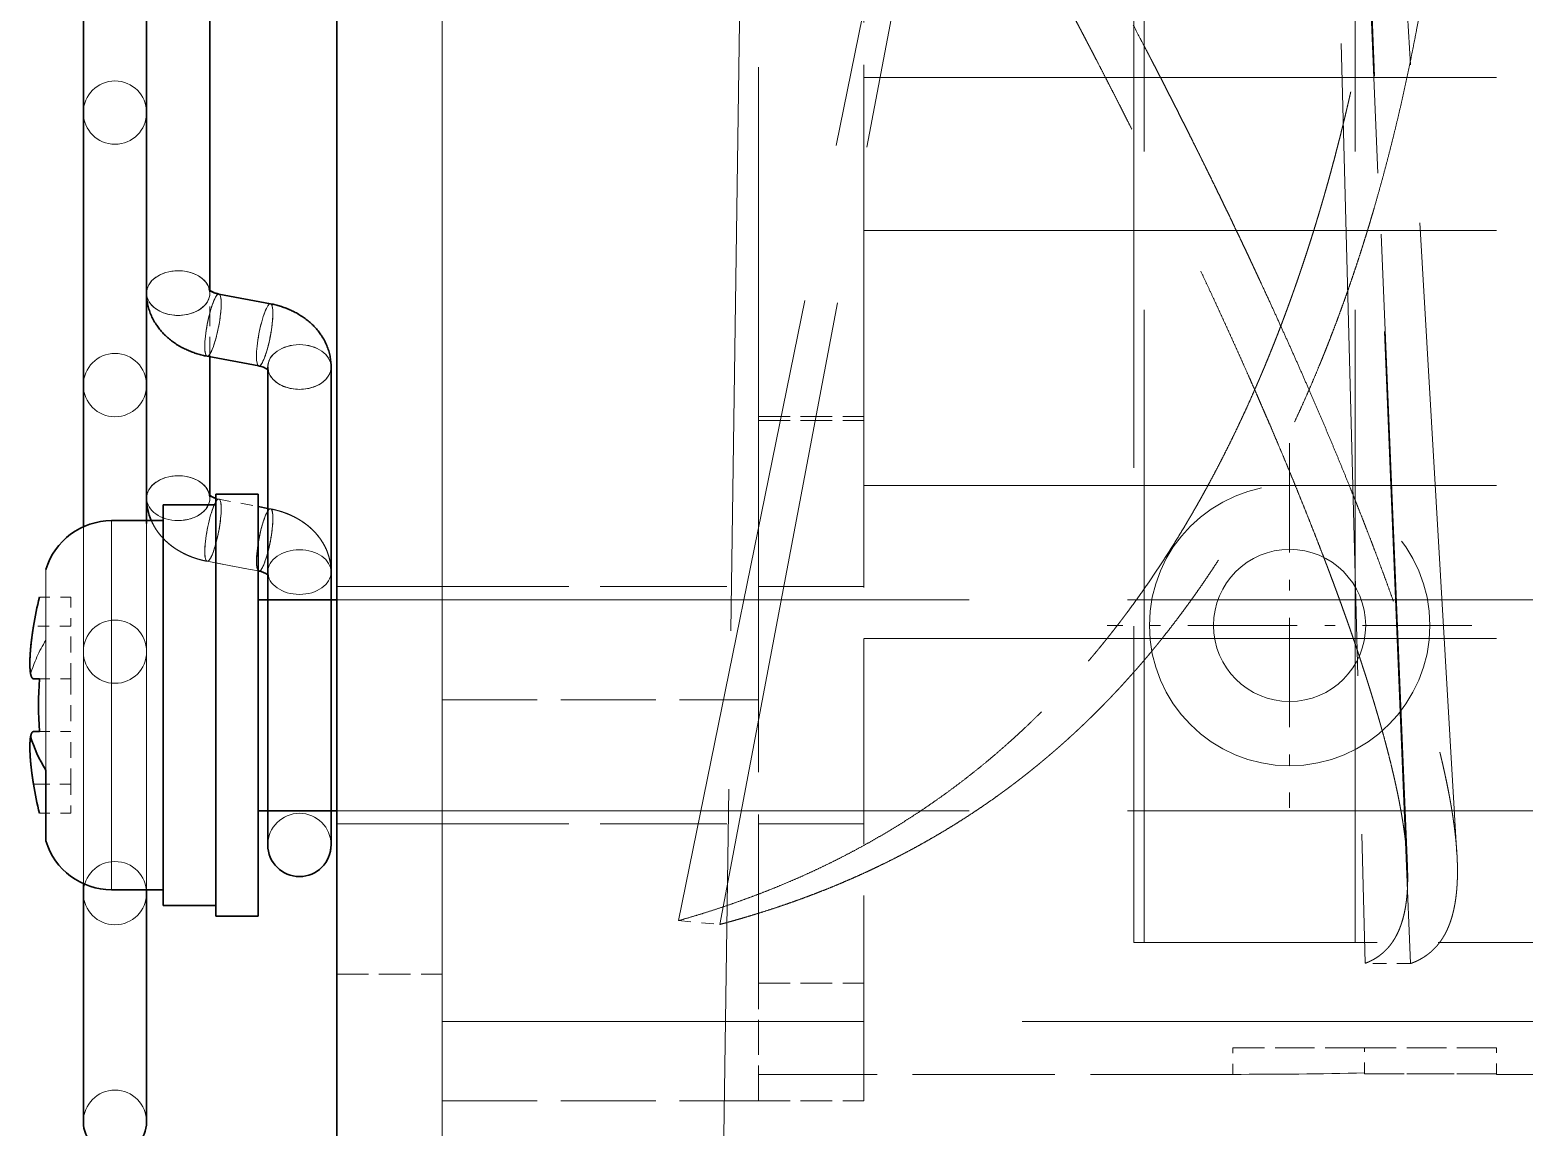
# Model space of a CAD drawing. Extents: x 23 to 587, y 4 to 413.
# Drawn here: x 453.18 to 467.36, y 177.92 to 188.33 of the extents above; entities that cross this region are included whole.
import ezdxf

# ---------------------------------------------------------------- set-up
doc = ezdxf.new("R2010")
doc.units = 0
doc.linetypes.add('DASHDOT', pattern=[18.5, 12, -3, 0.5, -3])
doc.linetypes.add('DASHED', pattern=[15, 12, -3])
doc.layers.get('0').update_dxf_attribs({"lineweight": 13})

# ---------------------------------------------------------------- blocks, each defined once
blk = doc.blocks.new('BLOCK431')
at = {"color": 7, "linetype": 'DASHDOT', "lineweight": 13, "ltscale": 0.172937}
for p, q in [((-97.723, 105.872), (-97.723, 98.954)), ((-94.264, 102.413), (-101.182, 102.413))]:
    blk.add_line(p, q, dxfattribs=at)
blk = doc.blocks.new('BLOCK437')
at = {"color": 7, "lineweight": 35}
for p, q in [((-115.8, 222.8), (-115.8, 89.442)), ((-120.608, 104.284), (-120.608, 202.516)), ((-120.608, 104.284), (-120.608, 202.516)), ((-119.408, 108.716), (-119.408, 198.084)), ((-119.408, 108.716), (-119.408, 198.084)), ((-119.408, 108.716), (-119.408, 198.084)), ((-119.408, 108.716), (-119.408, 198.084)), ((-119.408, 112.138), (-119.408, 194.662)), ((-119.408, 108.716), (-119.408, 152.277)), ((-118.208, 108.766), (-118.208, 152.277)), ((-118.208, 108.766), (-118.208, 152.277)), ((-118.208, 108.766), (-118.208, 148.388)), ((-118.208, 108.766), (-118.208, 148.388))]:
    blk.add_line(p, q, dxfattribs=at)
at = {"color": 7, "linetype": 'DASHED', "lineweight": 13}
for p, q in [((-113.8, 89.442), (-113.8, 222.8)), ((-113.8, 222.7), (-113.8, 89.442)), ((-120.608, 213.8), (-120.608, 93)), ((-120.608, 209.464), (-120.608, 97.336)), ((-119.408, 209.4), (-119.408, 97.4)), ((-113.8, 101), (-113.8, 205.8)), ((-107.8, 101), (-107.8, 205.8)), ((-120.608, 204.885), (-120.608, 101.915)), ((-120.608, 101.915), (-120.608, 204.885)), ((-120.608, 106.97), (-120.608, 199.83)), ((-120.608, 199.83), (-120.608, 106.97)), ((-120.608, 112.138), (-120.608, 194.662)), ((-120.608, 194.662), (-120.608, 112.138)), ((-119.408, 152.28), (-119.408, 104.758)), ((-119.408, 152.28), (-119.408, 104.827)), ((-119.408, 152.28), (-119.408, 106.97)), ((-119.408, 152.279), (-119.408, 112.138)), ((-119.408, 108.716), (-119.408, 152.277)), ((-119.408, 104.827), (-119.408, 148.388)), ((-119.408, 108.714), (-119.408, 148.388)), ((-94.548, 98.068), (-96.386, 129.343)), ((-95.487, 97.843), (-96.794, 129.245)), ((-109.316, 96.815), (-102.807, 128.798)), ((-108.534, 96.742), (-102.467, 128.766)), ((-97.142, 128.446), (-96.287, 96.006)), ((-95.431, 96), (-96.77, 128.444)), ((-100.481, 96.4), (-100.481, 122.9)), ((-96.481, 96.4), (-96.481, 122.9)), ((-100.681, 117.401), (-100.681, 96.4)), ((-108.156, 114.307), (-108.481, 90.9)), ((-105.8, 112.802), (-83.8, 112.802)), ((-105.8, 112.802), (-83.8, 112.802)), ((-105.8, 109.902), (-83.8, 109.902)), ((-105.8, 109.902), (-83.8, 109.902)), ((-105.8, 105.067), (-83.8, 105.067)), ((-105.8, 105.067), (-83.8, 105.067)), ((-115.8, 102.9), (-69.793, 102.9)), ((-105.8, 102.166), (-83.8, 102.166)), ((-105.8, 102.166), (-83.8, 102.166)), ((-115.8, 98.9), (-69.793, 98.9)), ((-75.8, 94.9), (-113.8, 94.9))]:
    blk.add_line(p, q, dxfattribs=at)
at = {"color": 7, "lineweight": 13}
blk.add_line((-113.8, 222.7), (-113.8, 89.442), dxfattribs=at)
at = {"color": 7, "linetype": 'DASHED', "lineweight": 13, "ltscale": 0.266794}
for p, q in [((-105.8, 117.046), (-105.8, 106.374)), ((-107.8, 95.626), (-107.8, 106.298))]:
    blk.add_line(p, q, dxfattribs=at)
at = {"color": 7, "linetype": 'DASHED', "lineweight": 13, "ltscale": 0.088198}
blk.add_line((-105.8, 109.902), (-105.8, 106.374), dxfattribs=at)
at = {"color": 7, "linetype": 'DASHED', "lineweight": 13, "ltscale": 0.097224}
blk.add_line((-119.408, 104.827), (-119.408, 108.716), dxfattribs=at)
at = {"color": 7, "linetype": 'DASHED', "lineweight": 13, "ltscale": 0.097227}
blk.add_line((-119.408, 104.827), (-119.408, 108.716), dxfattribs=at)
at = {"color": 7, "linetype": 'DASHED', "lineweight": 13, "ltscale": 0.09722}
blk.add_line((-119.408, 104.827), (-119.408, 108.716), dxfattribs=at)
at = {"color": 7, "linetype": 'DASHED', "lineweight": 13, "ltscale": 0.043647}
blk.add_line((-119.408, 106.97), (-119.408, 108.716), dxfattribs=at)
at = {"color": 7, "lineweight": 35, "ltscale": 0.097187}
blk.add_line((-119.408, 104.827), (-119.408, 108.714), dxfattribs=at)
at = {"color": 7, "linetype": 'DASHED', "lineweight": 13, "ltscale": 0.00125}
for p, q in [((-118.208, 108.716), (-118.208, 108.766)), ((-118.208, 108.716), (-118.208, 108.766)), ((-118.208, 104.827), (-118.208, 104.877)), ((-118.208, 104.827), (-118.208, 104.877))]:
    blk.add_line(p, q, dxfattribs=at)
at = {"color": 7, "linetype": 'DASHED', "lineweight": 13, "ltscale": 0.03144}
blk.add_line((-118.208, 107.508), (-118.208, 108.766), dxfattribs=at)
at = {"color": 7, "linetype": 'DASHED', "lineweight": 13, "ltscale": 0.031438}
blk.add_line((-118.208, 107.509), (-118.208, 108.766), dxfattribs=at)
at = {"color": 7, "lineweight": 35, "ltscale": 0.024935}
for p, q in [((-117.057, 108.512), (-118.037, 108.697)), ((-118.037, 108.697), (-117.057, 108.512)), ((-117.28, 107.333), (-118.26, 107.518))]:
    blk.add_line(p, q, dxfattribs=at)
at = {"color": 7, "linetype": 'DASHED', "lineweight": 13, "ltscale": 0.024935}
for p, q in [((-117.28, 107.333), (-118.26, 107.518)), ((-118.26, 103.629), (-117.28, 103.444))]:
    blk.add_line(p, q, dxfattribs=at)
at = {"color": 7, "lineweight": 35, "ltscale": 0.065789}
blk.add_line((-118.208, 104.877), (-118.208, 107.509), dxfattribs=at)
at = {"color": 7, "lineweight": 35, "ltscale": 0.065787}
blk.add_line((-118.208, 104.877), (-118.208, 107.508), dxfattribs=at)
at = {"color": 7, "linetype": 'DASHED', "lineweight": 13, "ltscale": 0.109234}
for p, q in [((-117.108, 102.945), (-117.108, 107.314)), ((-117.108, 103.425), (-117.108, 99.055)), ((-117.108, 99.055), (-117.108, 103.425))]:
    blk.add_line(p, q, dxfattribs=at)
at = {"color": 7, "lineweight": 35, "ltscale": 0.109234}
for p, q in [((-117.108, 107.314), (-117.108, 102.945)), ((-115.908, 102.945), (-115.908, 107.314)), ((-115.908, 107.314), (-115.908, 102.945))]:
    blk.add_line(p, q, dxfattribs=at)
at = {"color": 7, "linetype": 'DASHED', "lineweight": 13, "ltscale": 0.05}
for p, q in [((-107.8, 106.374), (-105.8, 106.374)), ((-107.8, 106.374), (-105.8, 106.374)), ((-107.8, 106.298), (-105.8, 106.298)), ((-107.8, 106.298), (-105.8, 106.298)), ((-115.8, 103.15), (-113.8, 103.15)), ((-115.8, 103.15), (-113.8, 103.15)), ((-113.8, 103.15), (-115.8, 103.15)), ((-113.8, 103.15), (-115.8, 103.15)), ((-115.8, 98.65), (-113.8, 98.65)), ((-115.8, 98.65), (-113.8, 98.65)), ((-113.8, 98.65), (-115.8, 98.65)), ((-113.8, 98.65), (-115.8, 98.65)), ((-115.8, 95.8), (-113.8, 95.8)), ((-107.8, 95.626), (-105.8, 95.626)), ((-107.8, 95.626), (-105.8, 95.626)), ((-107.8, 93.4), (-105.8, 93.4)), ((-107.8, 93.4), (-105.8, 93.4))]:
    blk.add_line(p, q, dxfattribs=at)
at = {"color": 7, "linetype": 'DASHED', "lineweight": 13, "ltscale": 0.32435}
blk.add_line((-105.8, 93.4), (-105.8, 106.374), dxfattribs=at)
at = {"color": 7, "lineweight": 35, "ltscale": 0.147943}
for p, q in [((-118.093, 98.982), (-118.093, 104.9)), ((-117.293, 98.982), (-117.293, 104.9))]:
    blk.add_line(p, q, dxfattribs=at)
at = {"color": 7, "lineweight": 35, "ltscale": 0.02}
for p, q in [((-118.093, 104.9), (-117.293, 104.9)), ((-118.093, 96.9), (-117.293, 96.9))]:
    blk.add_line(p, q, dxfattribs=at)
at = {"color": 7, "lineweight": 35, "ltscale": 0.01068}
blk.add_line((-119.408, 104.4), (-119.408, 104.827), dxfattribs=at)
at = {"color": 7, "lineweight": 35, "ltscale": 0.010676}
for p, q in [((-119.408, 104.4), (-119.408, 104.827)), ((-119.408, 104.827), (-119.408, 104.4))]:
    blk.add_line(p, q, dxfattribs=at)
at = {"color": 7, "lineweight": 35, "ltscale": 0.010681}
blk.add_line((-119.408, 104.4), (-119.408, 104.827), dxfattribs=at)
at = {"color": 7, "lineweight": 35, "ltscale": 0.010278}
blk.add_line((-119.408, 104.758), (-119.408, 104.347), dxfattribs=at)
at = {"color": 7, "lineweight": 35, "ltscale": 0.140545}
blk.add_line((-119.093, 99.078), (-119.093, 104.7), dxfattribs=at)
at = {"color": 7, "lineweight": 35, "ltscale": 0.025}
for p, q in [((-119.093, 104.7), (-118.093, 104.7)), ((-119.093, 97.1), (-118.093, 97.1))]:
    blk.add_line(p, q, dxfattribs=at)
at = {"color": 7, "linetype": 'DASHED', "lineweight": 13, "ltscale": 0.001445}
blk.add_line((-118.093, 104.822), (-118.037, 104.808), dxfattribs=at)
blk.add_line((-118.093, 104.822), (-118.037, 104.808), dxfattribs=at)
at = {"color": 7, "linetype": 'DASHED', "lineweight": 13, "ltscale": 0.018926}
blk.add_line((-118.037, 104.808), (-117.293, 104.667), dxfattribs=at)
blk.add_line((-118.037, 104.808), (-117.293, 104.667), dxfattribs=at)
at = {"color": 7, "lineweight": 35, "ltscale": 0.004692}
blk.add_line((-117.293, 104.667), (-117.108, 104.632), dxfattribs=at)
at = {"color": 7, "lineweight": 35, "ltscale": 0.004694}
blk.add_line((-117.293, 104.667), (-117.108, 104.632), dxfattribs=at)
at = {"color": 7, "linetype": 'DASHED', "lineweight": 13, "ltscale": 0.001317}
blk.add_line((-117.108, 104.632), (-117.057, 104.623), dxfattribs=at)
at = {"color": 7, "linetype": 'DASHED', "lineweight": 13, "ltscale": 0.001315}
blk.add_line((-117.108, 104.632), (-117.057, 104.623), dxfattribs=at)
at = {"color": 7, "linetype": 'DASHED', "lineweight": 13, "ltscale": 0.04555}
blk.add_line((-120.072, 102.578), (-120.072, 104.4), dxfattribs=at)
at = {"color": 7, "lineweight": 13, "ltscale": 0.12945}
blk.add_line((-120.072, 99.222), (-120.072, 104.4), dxfattribs=at)
at = {"color": 7, "lineweight": 35, "ltscale": 0.024475}
for p, q in [((-120.072, 104.4), (-119.093, 104.4)), ((-120.072, 97.4), (-119.093, 97.4))]:
    blk.add_line(p, q, dxfattribs=at)
at = {"color": 7, "linetype": 'DASHED', "lineweight": 13, "ltscale": 0.175}
blk.add_line((-119.408, 97.4), (-119.408, 104.4), dxfattribs=at)
blk.add_line((-119.408, 97.4), (-119.408, 104.4), dxfattribs=at)
at = {"color": 7, "linetype": 'DASHED', "lineweight": 13, "ltscale": 0.062134}
for p, q in [((-119.408, 104.4), (-119.408, 101.915)), ((-119.408, 101.915), (-119.408, 104.4))]:
    blk.add_line(p, q, dxfattribs=at)
at = {"color": 7, "linetype": 'DASHED', "lineweight": 13, "ltscale": 0.174281}
blk.add_line((-119.408, 104.347), (-119.408, 97.376), dxfattribs=at)
at = {"color": 7, "linetype": 'DASHED', "lineweight": 13, "ltscale": 0.169208}
blk.add_line((-120.608, 97.516), (-120.608, 104.284), dxfattribs=at)
at = {"color": 7, "linetype": 'DASHED', "lineweight": 13, "ltscale": 0.169207}
blk.add_line((-120.608, 97.516), (-120.608, 104.284), dxfattribs=at)
at = {"color": 7, "linetype": 'DASHED', "lineweight": 13, "ltscale": 0.033466}
blk.add_line((-121.318, 102.133), (-121.318, 103.471), dxfattribs=at)
at = {"color": 7, "lineweight": 13, "ltscale": 0.095106}
blk.add_line((-121.318, 99.667), (-121.318, 103.471), dxfattribs=at)
at = {"color": 7, "linetype": 'DASHED', "lineweight": 13, "ltscale": 0.02461}
blk.add_line((-117.293, 103.446), (-118.26, 103.629), dxfattribs=at)
at = {"color": 7, "lineweight": 35, "ltscale": 0.000324867}
blk.add_line((-117.28, 103.444), (-117.293, 103.446), dxfattribs=at)
at = {"color": 7, "lineweight": 35, "ltscale": 0.000300217}
blk.add_line((-115.908, 103.425), (-115.908, 103.437), dxfattribs=at)
at = {"color": 7, "lineweight": 35, "ltscale": 0.013122}
blk.add_line((-115.908, 103.425), (-115.908, 102.9), dxfattribs=at)
at = {"color": 7, "lineweight": 35, "ltscale": 0.013121}
blk.add_line((-115.908, 102.9), (-115.908, 103.425), dxfattribs=at)
at = {"color": 7, "linetype": 'DASHED', "lineweight": 13, "ltscale": 0.014978}
for p, q in [((-120.843, 102.95), (-121.442, 102.95)), ((-120.843, 101.4), (-121.442, 101.4)), ((-120.843, 100.4), (-121.442, 100.4)), ((-120.843, 98.85), (-121.442, 98.85))]:
    blk.add_line(p, q, dxfattribs=at)
at = {"color": 7, "linetype": 'DASHED', "lineweight": 13, "ltscale": 0.01375}
for p, q in [((-120.843, 102.95), (-120.843, 102.4)), ((-120.843, 99.4), (-120.843, 98.85))]:
    blk.add_line(p, q, dxfattribs=at)
at = {"color": 7, "linetype": 'DASHED', "lineweight": 13, "ltscale": 0.048614}
blk.add_line((-117.108, 101), (-117.108, 102.945), dxfattribs=at)
at = {"color": 7, "lineweight": 35, "ltscale": 0.117364}
for p, q in [((-117.108, 102.945), (-117.108, 98.25)), ((-115.908, 102.945), (-115.908, 98.25))]:
    blk.add_line(p, q, dxfattribs=at)
at = {"color": 7, "lineweight": 35, "ltscale": 0.001114}
blk.add_line((-115.908, 102.9), (-115.908, 102.945), dxfattribs=at)
at = {"color": 7, "linetype": 'DASHED', "lineweight": 13, "ltscale": 0.2}
for p, q in [((-113.8, 103.15), (-105.8, 103.15)), ((-113.8, 103.15), (-105.8, 103.15)), ((-113.8, 98.65), (-105.8, 98.65)), ((-113.8, 98.65), (-105.8, 98.65))]:
    blk.add_line(p, q, dxfattribs=at)
at = {"color": 7, "lineweight": 35, "ltscale": 0.037317}
for p, q in [((-117.293, 102.9), (-115.8, 102.9)), ((-117.293, 98.9), (-115.8, 98.9))]:
    blk.add_line(p, q, dxfattribs=at)
at = {"color": 7, "linetype": 'DASHED', "lineweight": 13, "ltscale": 0.0475}
blk.add_line((-115.908, 101), (-115.908, 102.9), dxfattribs=at)
at = {"color": 7, "linetype": 'DASHED', "lineweight": 13, "ltscale": 0.096112}
blk.add_line((-115.908, 102.9), (-115.908, 99.055), dxfattribs=at)
at = {"color": 7, "linetype": 'DASHED', "lineweight": 13, "ltscale": 0.096113}
blk.add_line((-115.908, 99.055), (-115.908, 102.9), dxfattribs=at)
at = {"color": 7, "linetype": 'DASHED', "lineweight": 13, "ltscale": 0.01775}
for p, q in [((-120.843, 102.4), (-121.553, 102.4)), ((-120.843, 102.4), (-121.553, 102.4)), ((-120.843, 99.4), (-121.553, 99.4))]:
    blk.add_line(p, q, dxfattribs=at)
at = {"color": 7, "linetype": 'DASHED', "lineweight": 13, "ltscale": 0.025}
for p, q in [((-120.843, 101.4), (-120.843, 102.4)), ((-120.843, 101.4), (-120.843, 100.4)), ((-120.843, 99.4), (-120.843, 100.4))]:
    blk.add_line(p, q, dxfattribs=at)
at = {"color": 7, "linetype": 'DASHED', "lineweight": 13, "ltscale": 0.12945}
blk.add_line((-120.072, 97.4), (-120.072, 102.578), dxfattribs=at)
at = {"color": 7, "linetype": 'DASHED', "lineweight": 13, "ltscale": 0.095106}
blk.add_line((-121.318, 98.329), (-121.318, 102.133), dxfattribs=at)
at = {"color": 7, "lineweight": 35, "ltscale": 0.002772}
for p, q in [((-121.442, 101.4), (-121.553, 101.4)), ((-121.442, 100.4), (-121.553, 100.4))]:
    blk.add_line(p, q, dxfattribs=at)
at = {"color": 7, "linetype": 'DASHED', "lineweight": 13, "ltscale": 0.06875}
blk.add_line((-117.108, 98.25), (-117.108, 101), dxfattribs=at)
at = {"color": 7, "linetype": 'DASHED', "lineweight": 13, "ltscale": 0.0525}
blk.add_line((-115.908, 98.9), (-115.908, 101), dxfattribs=at)
at = {"color": 7, "linetype": 'DASHED', "lineweight": 13, "ltscale": 0.19}
blk.add_line((-113.8, 101), (-113.8, 93.4), dxfattribs=at)
at = {"color": 7, "linetype": 'DASHED', "lineweight": 13, "ltscale": 0.15}
for p, q in [((-113.8, 101), (-107.8, 101)), ((-113.8, 101), (-107.8, 101)), ((-113.8, 93.4), (-107.8, 93.4))]:
    blk.add_line(p, q, dxfattribs=at)
at = {"color": 7, "lineweight": 35, "ltscale": 0.033466}
blk.add_line((-121.318, 98.329), (-121.318, 99.667), dxfattribs=at)
at = {"color": 7, "lineweight": 13, "ltscale": 0.00588}
blk.add_line((-121.318, 99.4), (-121.553, 99.4), dxfattribs=at)
at = {"color": 7, "linetype": 'DASHED', "lineweight": 13, "ltscale": 0.01187}
blk.add_line((-120.843, 99.4), (-121.318, 99.4), dxfattribs=at)
at = {"color": 7, "lineweight": 13, "ltscale": 0.04555}
blk.add_line((-120.072, 97.4), (-120.072, 99.222), dxfattribs=at)
at = {"color": 7, "lineweight": 35, "ltscale": 0.049454}
blk.add_line((-119.093, 97.1), (-119.093, 99.078), dxfattribs=at)
at = {"color": 7, "lineweight": 35, "ltscale": 0.052057}
for p, q in [((-118.093, 96.9), (-118.093, 98.982)), ((-117.293, 96.9), (-117.293, 98.982))]:
    blk.add_line(p, q, dxfattribs=at)
at = {"color": 7, "linetype": 'DASHED', "lineweight": 13, "ltscale": 0.020136}
for p, q in [((-117.108, 99.055), (-117.108, 98.25)), ((-117.108, 98.25), (-117.108, 99.055))]:
    blk.add_line(p, q, dxfattribs=at)
at = {"color": 7, "linetype": 'DASHED', "lineweight": 13, "ltscale": 0.003886}
blk.add_line((-115.908, 99.055), (-115.908, 98.9), dxfattribs=at)
at = {"color": 7, "linetype": 'DASHED', "lineweight": 13, "ltscale": 0.00387}
blk.add_line((-115.908, 98.901), (-115.908, 99.055), dxfattribs=at)
at = {"color": 7, "lineweight": 35, "ltscale": 0.016266}
blk.add_line((-115.908, 98.25), (-115.908, 98.901), dxfattribs=at)
at = {"color": 7, "lineweight": 35, "ltscale": 0.01625}
for p, q in [((-115.908, 98.25), (-115.908, 98.9)), ((-115.908, 98.9), (-115.908, 98.25))]:
    blk.add_line(p, q, dxfattribs=at)
at = {"color": 7, "lineweight": 35, "ltscale": 0.112897}
blk.add_line((-120.608, 93), (-120.608, 97.516), dxfattribs=at)
at = {"color": 7, "lineweight": 35, "ltscale": 0.004501}
blk.add_line((-120.608, 97.336), (-120.608, 97.516), dxfattribs=at)
at = {"color": 7, "lineweight": 35, "ltscale": 0.11}
blk.add_line((-119.408, 93), (-119.408, 97.4), dxfattribs=at)
at = {"color": 7, "lineweight": 35, "ltscale": 0.001604}
for p, q in [((-119.408, 97.4), (-119.408, 97.336)), ((-119.408, 97.336), (-119.408, 97.4))]:
    blk.add_line(p, q, dxfattribs=at)
at = {"color": 7, "lineweight": 35, "ltscale": 0.10939}
blk.add_line((-119.408, 97.376), (-119.408, 93), dxfattribs=at)
at = {"color": 7, "linetype": 'DASHED', "lineweight": 13, "ltscale": 0.019637}
blk.add_line((-109.316, 96.815), (-108.534, 96.742), dxfattribs=at)
at = {"color": 7, "linetype": 'DASHED', "lineweight": 13, "ltscale": 0.385}
blk.add_line((-100.681, 96.4), (-85.281, 96.4), dxfattribs=at)
at = {"color": 7, "linetype": 'DASHED', "lineweight": 13, "ltscale": 0.021405}
blk.add_line((-95.431, 96), (-96.287, 96.006), dxfattribs=at)
at = {"color": 7, "linetype": 'DASHED', "lineweight": 13, "ltscale": 0.05565}
blk.add_line((-107.8, 93.4), (-107.8, 95.626), dxfattribs=at)
at = {"color": 7, "linetype": 'DASHED', "lineweight": 13, "ltscale": 0.0125}
blk.add_line((-98.8, 93.9), (-98.8, 94.4), dxfattribs=at)
at = {"color": 7, "linetype": 'DASHED', "lineweight": 13, "ltscale": 0.0625}
for p, q in [((-96.3, 94.4), (-98.8, 94.4)), ((-93.8, 94.4), (-96.3, 94.4)), ((-93.8, 93.907), (-96.3, 93.907)), ((-96.3, 93.907), (-93.8, 93.907))]:
    blk.add_line(p, q, dxfattribs=at)
at = {"color": 7, "linetype": 'DASHED', "lineweight": 13, "ltscale": 0.011856}
blk.add_line((-96.3, 93.926), (-96.3, 94.4), dxfattribs=at)
at = {"color": 7, "linetype": 'DASHED', "lineweight": 13, "ltscale": 0.012337}
blk.add_line((-93.8, 93.907), (-93.8, 94.4), dxfattribs=at)
at = {"color": 7, "linetype": 'DASHED', "lineweight": 13, "ltscale": 0.225}
blk.add_line((-98.8, 93.9), (-107.8, 93.9), dxfattribs=at)
at = {"color": 7, "linetype": 'DASHED', "lineweight": 13, "ltscale": 0.0004806}
blk.add_line((-96.3, 93.907), (-96.3, 93.926), dxfattribs=at)
at = {"color": 7, "linetype": 'DASHED', "lineweight": 13, "ltscale": 0.000163303}
blk.add_line((-93.8, 93.9), (-93.8, 93.907), dxfattribs=at)
at = {"color": 7, "linetype": 'DASHED', "lineweight": 13, "ltscale": 0.3}
blk.add_line((-81.8, 93.9), (-93.8, 93.9), dxfattribs=at)
at = {"color": 7, "linetype": 'DASHED', "lineweight": 13}
for radius in [2.661, 1.443]:
    blk.add_circle((-97.723, 102.413), radius, dxfattribs=at)
for centre, radius, start, end in [((-120.008, 112.138), 0.6, 90, 270), ((-120.008, 112.138), 0.6, 270, 450), ((-118.334, 108.72), 0.125, 358.2902, 29.3125), ((-120.008, 106.97), 0.6, 90, 270), ((-120.008, 106.97), 0.6, 270, 450), ((-118.334, 104.831), 0.125, 358.2774, 29.2193), ((-120.008, 101.915), 0.6, 90, 270), ((-120.008, 101.915), 0.6, 270, 450), ((-112.694, 100.9), 8.985, 189.6088, 193.1872), ((-116.508, 98.25), 0.6, 90, 180), ((-116.508, 98.25), 0.6, 360, 540), ((-116.508, 98.25), 0.6, 360, 90), ((-116.508, 98.25), 0.6, 180, 270), ((-120.008, 97.336), 0.6, 90, 270), ((-120.008, 97.336), 0.6, 270, 450), ((-116.508, 98.25), 0.6, 270, 341.2089), ((-98.8, 215.233), 121.333, 269.99994, 271.18057), ((-98.8, 215.233), 121.333, 269.99994, 271.18057), ((-120.008, 93), 0.6, 360, 540)]:
    blk.add_arc(centre, radius, start, end, dxfattribs=at)
at = {"color": 7, "lineweight": 35}
for centre, radius, start, end in [((-117.973, 109.111), 0.418, 235.3979, 261.2192), ((-117.345, 106.916), 0.421, 55.7618, 81.142), ((-118.021, 105.122), 0.308, 228.48, 256.4895), ((-118.346, 104.829), 1.063, 180.0992, 203.795), ((-117.996, 105.175), 0.366, 234.6215, 254.7498), ((-120.072, 103.1), 1.3, 89.9994, 163.3988), ((-117.345, 103.027), 0.421, 55.7834, 81.1285), ((-112.694, 100.9), 8.985, 166.8128, 170.3912), ((-112.694, 100.9), 8.985, 166.8128, 170.3912), ((-112.688, 100.9), 8.769, 176.7311, 183.2689), ((-112.688, 100.9), 8.769, 176.7311, 183.2689), ((-112.694, 100.9), 8.985, 189.6088, 193.1872), ((-120.072, 98.7), 1.3, 196.6012, 270.0006), ((-116.508, 98.25), 0.6, 180, 360), ((-116.519, 98.252), 0.611, 341.385, 359.8411), ((-120.008, 93), 0.6, 180, 360)]:
    blk.add_arc(centre, radius, start, end, dxfattribs=at)
at = {"color": 7, "lineweight": 13}
for centre, major_axis, ratio, start_param, end_param in [((-118.808, 108.716), (-0.6, 0), 0.707107, 3.269022, 6.283185), ((-118.148, 108.108), (-0.112, -0.59), 0.183013, 3.141593, 6.283185), ((-117.168, 107.922), (-0.112, -0.59), 0.183013, 3.141593, 6.283185), ((-116.508, 107.314), (-0.6, 0), 0.707107, 3.141593, 6.283185), ((-118.808, 104.827), (0.6, 0), 0.707107, 0.127488, 3.141593), ((-118.148, 104.219), (0.112, 0.59), 0.183013, 0.437299, 0.651189), ((-117.168, 104.033), (0.112, 0.59), 0.183013, 0.404148, 1.73248), ((-117.168, 104.033), (0.112, 0.59), 0.183013, 3.014508, 3.141593)]:
    blk.add_ellipse(centre, major_axis=major_axis, ratio=ratio, start_param=start_param, end_param=end_param, dxfattribs=at)
at = {"color": 7, "linetype": 'DASHED', "lineweight": 13}
for centre, major_axis, ratio, start_param, end_param in [((-118.808, 108.716), (0.6, 0), 0.707107, 1.57079632679492, 7.853981633974481), ((-118.808, 108.716), (-0.6, 0), 0.707107, 6.283185, 9.552207), ((-118.148, 108.108), (0.112, 0.59), 0.183013, 5.515118, 11.798303), ((-118.148, 108.108), (-0.112, -0.59), 0.183013, 6.283185, 9.424778), ((-117.168, 107.922), (0.112, 0.59), 0.183013, 4.747050270022549, 11.03023557720211), ((-117.168, 107.922), (-0.112, -0.59), 0.183013, 0, 2.373525), ((-117.168, 107.922), (-0.112, -0.59), 0.183013, 2.373525, 3.141593), ((-116.508, 107.314), (0.6, 0), 0.707107, 3.141593, 9.424778), ((-116.508, 107.314), (-0.6, 0), 0.707107, 6.283185, 9.424778), ((-118.808, 104.827), (-0.6, 0), 0.707107, 1.570796326794874, 7.853981633974459), ((-118.808, 104.827), (0.6, 0), 0.707107, 3.141593, 4.712389), ((-118.808, 104.827), (0.6, 0), 0.707107, 4.712389, 6.410674), ((-118.148, 104.219), (0.112, 0.59), 0.183013, 0.651189, 6.283185), ((-118.148, 104.219), (-0.112, -0.59), 0.183013, 5.515118, 11.798303), ((-118.148, 104.219), (0.112, 0.59), 0.183013, 0, 0.437299), ((-117.168, 104.033), (-0.112, -0.59), 0.183013, 4.712389, 10.995574), ((-117.168, 104.033), (0.112, 0.59), 0.183013, 3.141593, 6.687334), ((-117.168, 104.033), (0.112, 0.59), 0.183013, 1.73248, 3.014508), ((-116.508, 103.425), (-0.6, 0), 0.707107, 3.141593, 9.424778), ((-116.508, 103.425), (0.6, 0), 0.707107, 4.712389, 10.995574), ((-112.693, 100.9), (9, 0), 0.479426, 2.851841, 3.00411)]:
    blk.add_ellipse(centre, major_axis=major_axis, ratio=ratio, start_param=start_param, end_param=end_param, dxfattribs=at)
at = {"color": 7, "lineweight": 35}
for centre, major_axis, ratio, start_param, end_param in [((-121.368, 102.47), (-0.189, -1.07), 0.158797, 5.895116, 6.311273), ((-121.368, 99.33), (0.189, -1.07), 0.158797, 3.113505, 3.529661), ((-112.693, 100.9), (-9, 0), 0.479426, 0.137482, 0.289752)]:
    blk.add_ellipse(centre, major_axis=major_axis, ratio=ratio, start_param=start_param, end_param=end_param, dxfattribs=at)
at = {"color": 7, "linetype": 'DASHED', "lineweight": 13}
for points, degree, knots in [([(-108.534, 96.742), (-107.228, 97.091), (-105.978, 97.547), (-104.787, 98.123), (-103.449, 98.966), (-102.209, 100.008), (-102.017, 100.176), (-101.642, 100.518), (-101.277, 100.88), (-101.099, 101.064), (-100.793, 101.393), (-100.494, 101.737), (-100.368, 101.886), (-100.121, 102.188), (-99.88, 102.5), (-99.761, 102.658), (-99.407, 103.142), (-99.068, 103.649), (-98.847, 103.997), (-98.198, 105.084), (-97.61, 106.254), (-97.246, 107.074), (-96.735, 108.37), (-96.29, 109.74), (-96.147, 110.213), (-95.872, 111.186), (-95.628, 112.189), (-95.512, 112.706), (-95.17, 114.373), (-94.912, 116.088), (-94.774, 117.287), (-94.604, 119.33), (-94.539, 121.405), (-94.529, 122.249), (-94.537, 123.276), (-94.57, 124.307), (-94.576, 124.483), (-94.597, 125.012), (-94.624, 125.539), (-94.644, 125.889), (-94.684, 126.487), (-94.732, 127.087), (-94.753, 127.336), (-94.798, 127.83), (-94.848, 128.323), (-94.875, 128.569), (-94.903, 128.816), (-94.932, 129.062)], 5, [0, 0, 0, 0, 0, 0, 16.953776, 16.953776, 16.953776, 20.097517, 20.097517, 20.097517, 23.187646, 23.187646, 23.187646, 25.462891, 25.462891, 25.462891, 27.738136, 27.738136, 27.738136, 32.3231, 32.3231, 32.3231, 41.691705, 41.691705, 41.691705, 46.496119, 46.496119, 46.496119, 51.431106, 51.431106, 51.431106, 62.287388, 62.287388, 62.287388, 69.713497, 69.713497, 69.713497, 71.242822, 71.242822, 71.242822, 74.301439, 74.301439, 74.301439, 76.437743, 76.437743, 76.437743, 78.578626, 78.578626, 78.578626, 78.578626, 78.578626, 78.578626]), ([(-95.673, 127.448), (-95.619, 126.79), (-95.575, 126.13), (-95.54, 125.47), (-95.502, 124.481), (-95.485, 123.493), (-95.482, 123.164), (-95.481, 122.506), (-95.49, 121.849), (-95.497, 121.521), (-95.516, 120.867), (-95.545, 120.216), (-95.562, 119.892), (-95.601, 119.247), (-95.65, 118.606), (-95.677, 118.286), (-95.765, 117.338), (-95.876, 116.402), (-95.959, 115.785), (-96.115, 114.77), (-96.3, 113.772), (-96.378, 113.379), (-96.541, 112.606), (-96.722, 111.846), (-96.816, 111.474), (-97.009, 110.75), (-97.22, 110.039), (-97.327, 109.695), (-97.544, 109.034), (-97.775, 108.39), (-97.891, 108.081), (-98.354, 106.903), (-98.868, 105.789), (-99.278, 105.003), (-99.86, 104.009), (-100.491, 103.088), (-100.649, 102.867), (-101.08, 102.284), (-101.533, 101.732), (-101.826, 101.399), (-102.124, 101.081), (-102.429, 100.777)], 5, [0, 0, 0, 0, 0, 0, 5.727457, 5.727457, 5.727457, 8.588801, 8.588801, 8.588801, 11.450146, 11.450146, 11.450146, 14.30133, 14.30133, 14.30133, 17.152515, 17.152515, 17.152515, 22.794652, 22.794652, 22.794652, 26.51366, 26.51366, 26.51366, 30.151363, 30.151363, 30.151363, 33.652983, 33.652983, 33.652983, 36.96261, 36.96261, 36.96261, 46.473862, 46.473862, 46.473862, 49.578164, 49.578164, 49.578164, 54.783174, 54.783174, 54.783174, 54.783174, 54.783174, 54.783174]), ([(-108.534, 126.568), (-107.089, 124.565), (-105.718, 122.516), (-104.417, 120.437), (-102.978, 117.997), (-101.637, 115.565), (-101.462, 115.244), (-101.094, 114.562), (-100.732, 113.88), (-100.54, 113.514), (-100.138, 112.74), (-99.749, 111.973), (-99.513, 111.503), (-98.559, 109.57), (-97.695, 107.702), (-97.082, 106.302), (-96.417, 104.68), (-95.865, 103.183), (-95.771, 102.923), (-95.519, 102.208), (-95.298, 101.53), (-95.168, 101.107), (-94.895, 100.153), (-94.705, 99.308), (-94.623, 98.854), (-94.57, 98.441), (-94.548, 98.068)], 5, [0, 0, 0, 0, 0, 0, 21.168197, 21.168197, 21.168197, 24.704863, 24.704863, 24.704863, 28.123762, 28.123762, 28.123762, 32.628747, 32.628747, 32.628747, 48.325605, 48.325605, 48.325605, 51.680071, 51.680071, 51.680071, 57.711148, 57.711148, 57.711148, 66.137571, 66.137571, 66.137571, 66.137571, 66.137571, 66.137571]), ([(-95.487, 97.843), (-95.508, 98.353), (-95.593, 98.953), (-95.743, 99.641), (-96.018, 100.66), (-96.392, 101.807), (-96.494, 102.111), (-96.715, 102.741), (-96.959, 103.403), (-97.086, 103.736), (-97.361, 104.442), (-97.657, 105.172), (-97.808, 105.538), (-98.295, 106.69), (-98.827, 107.886), (-99.207, 108.714), (-99.804, 109.977), (-100.439, 111.268), (-100.667, 111.726), (-101.138, 112.657), (-101.629, 113.601), (-101.892, 114.1), (-102.159, 114.598), (-102.429, 115.097)], 5, [0, 0, 0, 0, 0, 0, 12.133771, 12.133771, 12.133771, 16.337956, 16.337956, 16.337956, 20.651778, 20.651778, 20.651778, 25.050272, 25.050272, 25.050272, 34.032162, 34.032162, 34.032162, 38.603919, 38.603919, 38.603919, 43.679091, 43.679091, 43.679091, 43.679091, 43.679091, 43.679091]), ([(-118.26, 107.518), (-118.291, 107.524), (-118.354, 107.538), (-118.446, 107.563), (-118.537, 107.594), (-118.624, 107.629), (-118.71, 107.669), (-118.795, 107.716), (-118.879, 107.769), (-118.958, 107.827), (-119.032, 107.891), (-119.101, 107.959), (-119.162, 108.03), (-119.202, 108.084), (-119.243, 108.145), (-119.283, 108.212), (-119.329, 108.309), (-119.365, 108.41), (-119.39, 108.512), (-119.405, 108.614), (-119.408, 108.682), (-119.408, 108.716)], 3, [0, 0, 0, 0, 0.09573, 0.191186, 0.287106, 0.382667, 0.472045, 0.575062, 0.672377, 0.769248, 0.868474, 0.966541, 1.058416, 1.149906, 1.168138, 1.276605, 1.384601, 1.491094, 1.597268, 1.698987, 1.800603, 1.800603, 1.800603, 1.800603]), ([(-118.21, 108.767), (-118.211, 108.769), (-118.213, 108.77), (-118.215, 108.772), (-118.217, 108.773), (-118.219, 108.775), (-118.219, 108.775), (-118.22, 108.776), (-118.222, 108.779), (-118.225, 108.782), (-118.222, 108.777), (-118.219, 108.771), (-118.217, 108.767), (-118.213, 108.755), (-118.21, 108.742), (-118.209, 108.733), (-118.208, 108.725), (-118.208, 108.716)], 5, [0, 0, 0, 0, 0, 0, 0.01049813, 0.01049813, 0.01049813, 0.0149499, 0.0149499, 0.0149499, 0.02074592, 0.02074592, 0.02074592, 0.04501597, 0.04501597, 0.04501597, 0.08758322, 0.08758322, 0.08758322, 0.08758322, 0.08758322, 0.08758322]), ([(-117.28, 107.333), (-117.253, 107.328), (-117.227, 107.321), (-117.201, 107.313), (-117.168, 107.3), (-117.138, 107.284), (-117.131, 107.28), (-117.122, 107.274), (-117.113, 107.268), (-117.111, 107.266), (-117.106, 107.263), (-117.101, 107.258), (-117.099, 107.256), (-117.097, 107.256), (-117.09, 107.246), (-117.093, 107.251), (-117.095, 107.254), (-117.097, 107.257), (-117.097, 107.258), (-117.1, 107.264), (-117.102, 107.271), (-117.103, 107.275), (-117.106, 107.286), (-117.107, 107.296), (-117.108, 107.302), (-117.108, 107.308), (-117.108, 107.314)], 5, [0, 0, 0, 0, 0, 0, 0.1354009, 0.1354009, 0.1354009, 0.1745111, 0.1745111, 0.1745111, 0.1883556, 0.1883556, 0.1883556, 0.2054599, 0.2054599, 0.2054599, 0.2138078, 0.2138078, 0.2138078, 0.2221952, 0.2221952, 0.2221952, 0.2467214, 0.2467214, 0.2467214, 0.275872, 0.275872, 0.275872, 0.275872, 0.275872, 0.275872]), ([(-117.108, 107.264), (-117.106, 107.262), (-117.105, 107.261), (-117.103, 107.259), (-117.101, 107.257), (-117.098, 107.256), (-117.098, 107.256), (-117.097, 107.255), (-117.096, 107.253), (-117.095, 107.253), (-117.094, 107.252), (-117.093, 107.25), (-117.091, 107.249), (-117.097, 107.252), (-117.094, 107.259), (-117.099, 107.262), (-117.103, 107.275), (-117.107, 107.288), (-117.108, 107.297), (-117.108, 107.305), (-117.108, 107.314)], 5, [0, 0, 0, 0, 0, 0, 0.01109545, 0.01109545, 0.01109545, 0.01595832, 0.01595832, 0.01595832, 0.01833591, 0.01833591, 0.01833591, 0.02211902, 0.02211902, 0.02211902, 0.04597341, 0.04597341, 0.04597341, 0.08899124, 0.08899124, 0.08899124, 0.08899124, 0.08899124, 0.08899124]), ([(-118.208, 104.827), (-118.208, 104.836), (-118.209, 104.845), (-118.21, 104.854), (-118.213, 104.867), (-118.218, 104.879), (-118.22, 104.883), (-118.222, 104.889), (-118.226, 104.893), (-118.222, 104.889), (-118.22, 104.886), (-118.218, 104.885), (-118.218, 104.885), (-118.216, 104.884), (-118.214, 104.882), (-118.212, 104.88), (-118.21, 104.878), (-118.208, 104.877)], 5, [0, 0, 0, 0, 0, 0, 0.04430919, 0.04430919, 0.04430919, 0.06688695, 0.06688695, 0.06688695, 0.07352232, 0.07352232, 0.07352232, 0.07807349, 0.07807349, 0.07807349, 0.08924614, 0.08924614, 0.08924614, 0.08924614, 0.08924614, 0.08924614]), ([(-119.408, 104.827), (-119.408, 104.791), (-119.405, 104.72), (-119.388, 104.614), (-119.361, 104.511), (-119.325, 104.413), (-119.28, 104.319), (-119.242, 104.254), (-119.202, 104.195), (-119.162, 104.141), (-119.101, 104.07), (-119.032, 104.002), (-118.958, 103.938), (-118.879, 103.88), (-118.795, 103.827), (-118.71, 103.78), (-118.624, 103.739), (-118.537, 103.705), (-118.446, 103.674), (-118.354, 103.649), (-118.291, 103.635), (-118.26, 103.629)], 3, [0, 0, 0, 0, 0.107128, 0.214376, 0.319932, 0.425806, 0.52892, 0.632464, 0.650696, 0.742186, 0.834061, 0.932128, 1.031354, 1.128225, 1.22554, 1.328557, 1.417935, 1.513496, 1.609416, 1.704872, 1.800602, 1.800602, 1.800602, 1.800602]), ([(-115.908, 103.437), (-115.909, 103.474), (-115.914, 103.549), (-115.933, 103.66), (-115.963, 103.767), (-116.005, 103.871), (-116.051, 103.957), (-116.09, 104.021), (-116.132, 104.08), (-116.182, 104.145), (-116.253, 104.22), (-116.329, 104.289), (-116.41, 104.352), (-116.497, 104.41), (-116.585, 104.461), (-116.676, 104.505), (-116.767, 104.543), (-116.862, 104.575), (-116.958, 104.602), (-117.024, 104.616), (-117.057, 104.623)], 3, [0, 0, 0, 0, 0.112458, 0.224625, 0.335544, 0.445717, 0.561002, 0.627863, 0.67061, 0.776619, 0.875826, 0.98036, 1.082661, 1.184603, 1.292729, 1.38818, 1.487126, 1.587905, 1.688073, 1.788506, 1.788506, 1.788506, 1.788506]), ([(-115.908, 103.425), (-115.908, 103.461), (-115.912, 103.532), (-115.928, 103.638), (-115.955, 103.741), (-115.991, 103.839), (-116.036, 103.933), (-116.075, 103.998), (-116.115, 104.057), (-116.155, 104.111), (-116.216, 104.182), (-116.284, 104.25), (-116.359, 104.314), (-116.438, 104.372), (-116.521, 104.425), (-116.606, 104.472), (-116.693, 104.512), (-116.78, 104.547), (-116.871, 104.578), (-116.963, 104.603), (-117.025, 104.617), (-117.057, 104.623)], 3, [0, 0, 0, 0, 0.107128, 0.214376, 0.319932, 0.425806, 0.52892, 0.632464, 0.650696, 0.742186, 0.834061, 0.932128, 1.031354, 1.128225, 1.22554, 1.328557, 1.417935, 1.513496, 1.609416, 1.704872, 1.800602, 1.800602, 1.800602, 1.800602]), ([(-119.318, 104.4), (-119.303, 104.366), (-119.273, 104.307), (-119.234, 104.241), (-119.191, 104.18), (-119.142, 104.116), (-119.071, 104.039), (-118.996, 103.969), (-118.914, 103.904), (-118.826, 103.845), (-118.737, 103.794), (-118.645, 103.749), (-118.553, 103.711), (-118.457, 103.677), (-118.359, 103.65), (-118.293, 103.636), (-118.26, 103.629)], 3, [0, 0, 0, 0, 0.112079, 0.197796, 0.22953, 0.337624, 0.437127, 0.542885, 0.646738, 0.749871, 0.858871, 0.956336, 1.056129, 1.158187, 1.259578, 1.361228, 1.361228, 1.361228, 1.361228]), ([(-117.108, 103.425), (-117.108, 103.419), (-117.108, 103.413), (-117.107, 103.406), (-117.106, 103.396), (-117.103, 103.385), (-117.102, 103.38), (-117.1, 103.374), (-117.097, 103.369), (-117.096, 103.367), (-117.095, 103.364), (-117.093, 103.362), (-117.09, 103.357), (-117.097, 103.367), (-117.099, 103.367), (-117.101, 103.369), (-117.106, 103.373), (-117.111, 103.377), (-117.113, 103.379), (-117.122, 103.385), (-117.131, 103.39), (-117.138, 103.394), (-117.168, 103.411), (-117.201, 103.424), (-117.227, 103.432), (-117.253, 103.439), (-117.28, 103.444)], 5, [0, 0, 0, 0, 0, 0, 0.0306492, 0.0306492, 0.0306492, 0.0546119, 0.0546119, 0.0546119, 0.0623627, 0.0623627, 0.0623627, 0.0704112, 0.0704112, 0.0704112, 0.0875156, 0.0875156, 0.0875156, 0.1013601, 0.1013601, 0.1013601, 0.1404703, 0.1404703, 0.1404703, 0.2758712, 0.2758712, 0.2758712, 0.2758712, 0.2758712, 0.2758712]), ([(-117.108, 103.425), (-117.108, 103.416), (-117.108, 103.407), (-117.106, 103.398), (-117.103, 103.385), (-117.099, 103.373), (-117.096, 103.369), (-117.095, 103.363), (-117.091, 103.359), (-117.095, 103.363), (-117.097, 103.365), (-117.098, 103.367), (-117.099, 103.367), (-117.1, 103.368), (-117.103, 103.37), (-117.104, 103.372), (-117.106, 103.373), (-117.108, 103.375)], 5, [0, 0, 0, 0, 0, 0, 0.04430887, 0.04430887, 0.04430887, 0.06688692, 0.06688692, 0.06688692, 0.07352195, 0.07352195, 0.07352195, 0.07807289, 0.07807289, 0.07807289, 0.08924512, 0.08924512, 0.08924512, 0.08924512, 0.08924512, 0.08924512]), ([(-121.608, 100.309), (-121.62, 100.249), (-121.622, 100.183), (-121.624, 100.125), (-121.623, 100.014), (-121.611, 99.852), (-121.606, 99.796), (-121.597, 99.703), (-121.577, 99.552), (-121.57, 99.508), (-121.563, 99.459), (-121.553, 99.4)], 5, [0, 0, 0, 0, 0, 0, 4.289132, 4.289132, 4.289132, 6.447121, 6.447121, 6.447121, 7.177557, 7.177557, 7.177557, 7.177557, 7.177557, 7.177557]), ([(-96.287, 96.006), (-95.979, 96.124), (-95.743, 96.329), (-95.581, 96.63), (-95.485, 97.079), (-95.482, 97.659), (-95.483, 97.719), (-95.485, 97.78), (-95.487, 97.843)], 5, [0, 0, 0, 0, 0, 0, 13.226554, 13.226554, 13.226554, 14.717529, 14.717529, 14.717529, 14.717529, 14.717529, 14.717529]), ([(-94.548, 98.068), (-94.536, 97.855), (-94.533, 97.655), (-94.541, 97.472), (-94.57, 97.183), (-94.627, 96.935), (-94.653, 96.842), (-94.716, 96.668), (-94.796, 96.515), (-94.841, 96.444), (-94.962, 96.284), (-95.11, 96.157), (-95.208, 96.094), (-95.315, 96.041), (-95.431, 96)], 5, [0, 0, 0, 0, 0, 0, 4.818985, 4.818985, 4.818985, 7.997595, 7.997595, 7.997595, 11.156827, 11.156827, 11.156827, 15.882277, 15.882277, 15.882277, 15.882277, 15.882277, 15.882277])]:
    blk.add_open_spline(points, degree=degree, knots=knots, dxfattribs=at)
at = {"color": 7, "lineweight": 35}
for points, degree, knots in [([(-118.26, 107.518), (-118.291, 107.524), (-118.354, 107.538), (-118.446, 107.563), (-118.537, 107.594), (-118.624, 107.629), (-118.71, 107.669), (-118.795, 107.716), (-118.879, 107.769), (-118.958, 107.827), (-119.032, 107.891), (-119.101, 107.959), (-119.162, 108.03), (-119.202, 108.084), (-119.243, 108.145), (-119.283, 108.212), (-119.329, 108.309), (-119.365, 108.41), (-119.39, 108.512), (-119.405, 108.614), (-119.408, 108.682), (-119.408, 108.716)], 3, [0, 0, 0, 0, 0.09573, 0.191186, 0.287106, 0.382667, 0.472045, 0.575062, 0.672377, 0.769248, 0.868474, 0.966541, 1.058416, 1.149906, 1.168138, 1.276605, 1.384601, 1.491094, 1.597268, 1.698987, 1.800603, 1.800603, 1.800603, 1.800603]), ([(-118.037, 108.697), (-118.047, 108.699), (-118.067, 108.704), (-118.096, 108.712), (-118.123, 108.721), (-118.146, 108.73), (-118.167, 108.74), (-118.185, 108.75), (-118.2, 108.76), (-118.211, 108.768), (-118.218, 108.774), (-118.222, 108.778), (-118.224, 108.781), (-118.224, 108.781)], 3, [0, 0, 0, 0, 0.0318914, 0.0620744, 0.0904206, 0.1161797, 0.1380318, 0.1600777, 0.1772338, 0.1907677, 0.2007246, 0.2065693, 0.208585, 0.208585, 0.208585, 0.208585]), ([(-117.057, 108.512), (-117.025, 108.506), (-116.963, 108.492), (-116.871, 108.467), (-116.78, 108.436), (-116.693, 108.401), (-116.606, 108.361), (-116.521, 108.314), (-116.438, 108.261), (-116.359, 108.203), (-116.284, 108.139), (-116.216, 108.071), (-116.155, 108), (-116.115, 107.946), (-116.074, 107.885), (-116.034, 107.818), (-115.988, 107.721), (-115.952, 107.62), (-115.927, 107.518), (-115.912, 107.416), (-115.908, 107.348), (-115.908, 107.314)], 3, [0, 0, 0, 0, 0.09573, 0.191186, 0.287106, 0.382667, 0.472045, 0.575062, 0.672377, 0.769248, 0.868474, 0.966541, 1.058416, 1.149906, 1.168138, 1.276605, 1.384601, 1.491094, 1.597268, 1.698987, 1.800603, 1.800603, 1.800603, 1.800603]), ([(-117.057, 108.512), (-117.025, 108.506), (-116.963, 108.492), (-116.871, 108.467), (-116.78, 108.436), (-116.693, 108.401), (-116.606, 108.361), (-116.521, 108.314), (-116.438, 108.261), (-116.359, 108.203), (-116.284, 108.139), (-116.216, 108.071), (-116.155, 108), (-116.115, 107.946), (-116.074, 107.885), (-116.034, 107.818), (-115.988, 107.721), (-115.952, 107.62), (-115.927, 107.518), (-115.912, 107.416), (-115.908, 107.348), (-115.908, 107.314)], 3, [0, 0, 0, 0, 0.09573, 0.191186, 0.287106, 0.382667, 0.472045, 0.575062, 0.672377, 0.769248, 0.868474, 0.966541, 1.058416, 1.149906, 1.168138, 1.276605, 1.384601, 1.491094, 1.597268, 1.698987, 1.800603, 1.800603, 1.800603, 1.800603]), ([(-121.608, 101.491), (-121.62, 101.551), (-121.622, 101.617), (-121.624, 101.675), (-121.623, 101.786), (-121.611, 101.948), (-121.606, 102.004), (-121.597, 102.097), (-121.577, 102.248), (-121.57, 102.292), (-121.563, 102.341), (-121.553, 102.4)], 5, [0, 0, 0, 0, 0, 0, 4.289132, 4.289132, 4.289132, 6.44712, 6.44712, 6.44712, 7.177557, 7.177557, 7.177557, 7.177557, 7.177557, 7.177557]), ([(-121.553, 101.4), (-121.561, 101.4), (-121.567, 101.403), (-121.572, 101.407), (-121.592, 101.428), (-121.601, 101.46), (-121.606, 101.48), (-121.622, 101.568), (-121.624, 101.667), (-121.624, 101.731), (-121.621, 101.845), (-121.603, 102.036), (-121.596, 102.097), (-121.586, 102.184), (-121.566, 102.32), (-121.562, 102.345), (-121.558, 102.371), (-121.553, 102.4)], 5, [0, 0, 0, 0, 0, 0, 0.540316, 0.540316, 0.540316, 2.32834, 2.32834, 2.32834, 6.813017, 6.813017, 6.813017, 8.576316, 8.576316, 8.576316, 8.934213, 8.934213, 8.934213, 8.934213, 8.934213, 8.934213]), ([(-121.553, 99.4), (-121.564, 99.464), (-121.572, 99.518), (-121.578, 99.564), (-121.602, 99.74), (-121.61, 99.841), (-121.616, 99.905), (-121.623, 100.044), (-121.623, 100.149), (-121.621, 100.201), (-121.617, 100.273), (-121.602, 100.338), (-121.597, 100.353), (-121.588, 100.376), (-121.573, 100.393), (-121.567, 100.397), (-121.561, 100.4), (-121.553, 100.4)], 5, [0, 0, 0, 0, 0, 0, 0.801158, 0.801158, 0.801158, 3.502001, 3.502001, 3.502001, 7.005225, 7.005225, 7.005225, 8.273051, 8.273051, 8.273051, 8.828128, 8.828128, 8.828128, 8.828128, 8.828128, 8.828128])]:
    blk.add_open_spline(points, degree=degree, knots=knots, dxfattribs=at)
at = {"color": 7, "linetype": 'DASHED', "lineweight": 13}
blk.add_open_spline([(-102.429, 100.777), (-103.618, 99.593), (-104.909, 98.619), (-106.293, 97.847), (-107.764, 97.254), (-109.316, 96.815)], degree=5, dxfattribs=at)

msp = doc.modelspace()

# ---------------------------------------------------------------- block references
at = {"lineweight": 0, "xscale": 0.5, "yscale": 0.5, "zscale": 0.5}
for name in ['BLOCK437', 'BLOCK431']:
    msp.add_blockref(name, (513.994, 131.474), dxfattribs=at)

doc.saveas('drawing.dxf')
